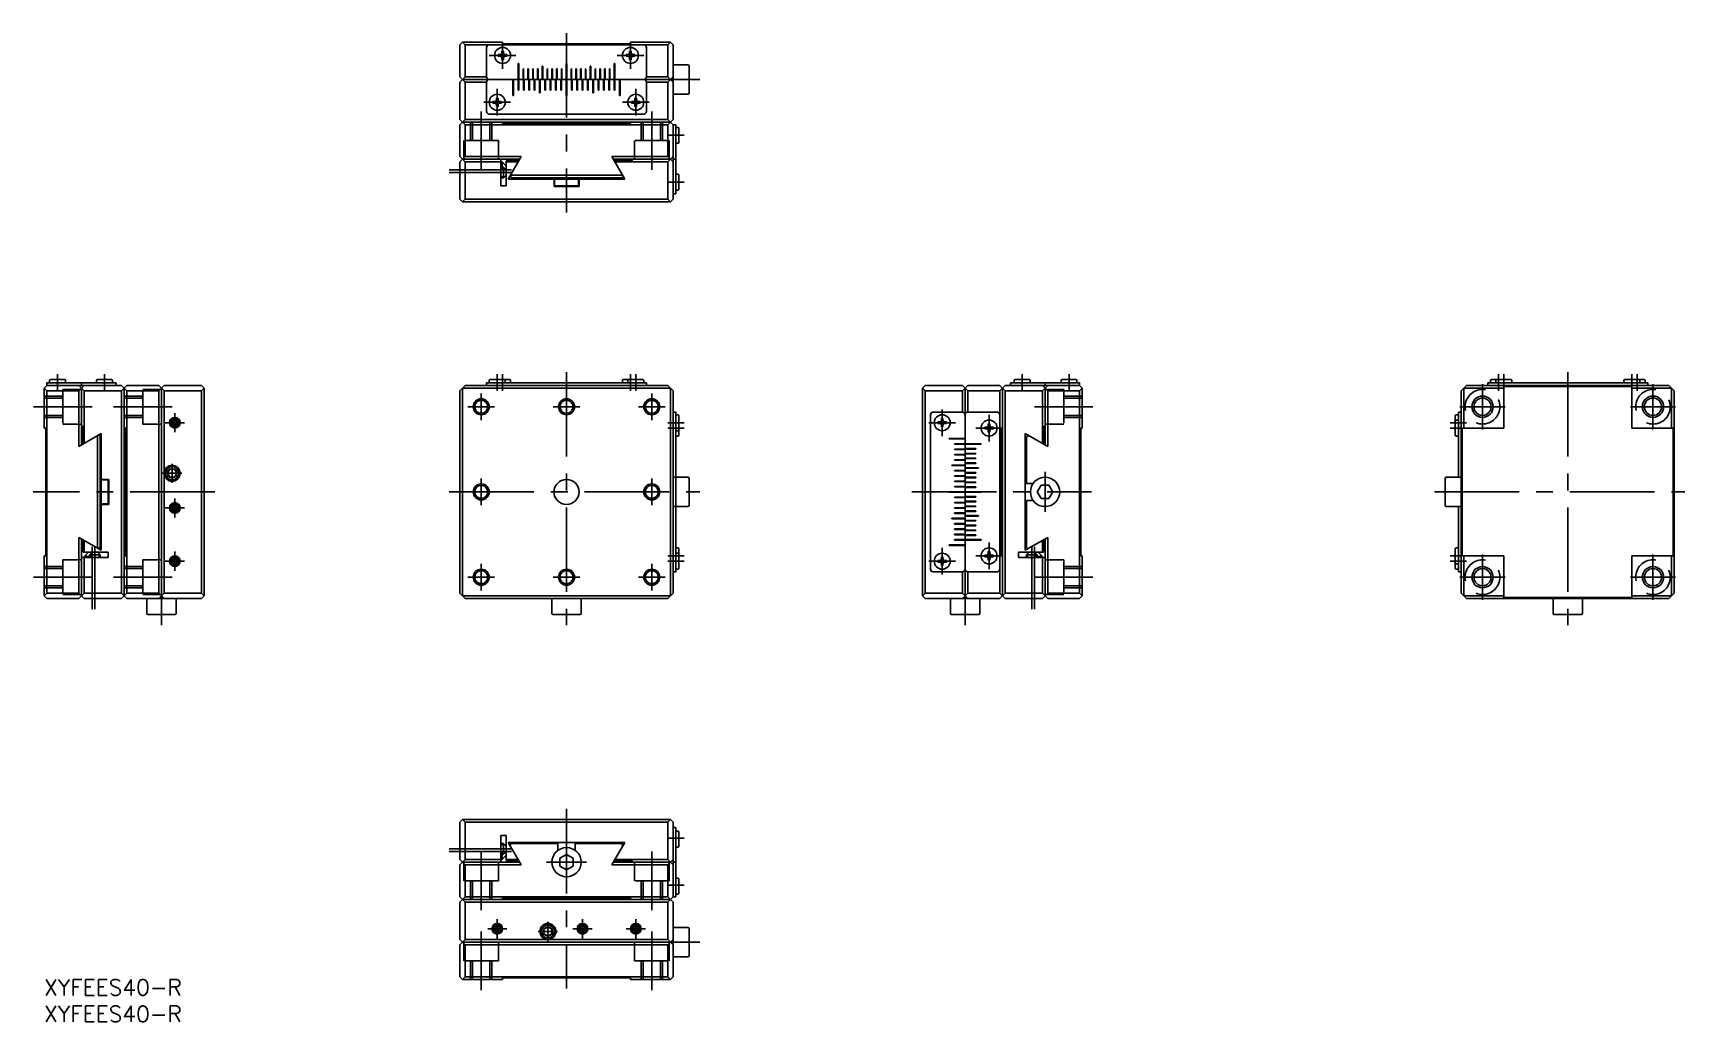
# Model space of a CAD drawing. Extents: x -2 to 308, y -8 to 178.
import ezdxf

# ---------------------------------------------------------------- set-up
doc = ezdxf.new("R2010")
doc.units = 0
doc.header["$LTSCALE"] = 0.5
doc.linetypes.add('CENTER', pattern=[50.8, 31.75, -6.35, 6.35, -6.35])
doc.linetypes.add('DASHED', pattern=[19.05, 12.7, -6.35])
for name, color, linetype in [('MSM_CENTER', 1, 'CENTER'), ('MSM_CONTINUOUS', 7, 'CONTINUOUS'), ('MSM_DASHED', 4, 'DASHED'), ('MSM_NARROW', 5, 'CONTINUOUS'), ('MSM_PART_NUMBER', 7, 'CONTINUOUS')]:
    doc.layers.add(name, color=color, linetype=linetype)
doc.styles.get("Standard").update_dxf_attribs({"font": 'txt.shx', "height": 3, "bigfont": 'bigfont.shx'})

# ---------------------------------------------------------------- blocks, each defined once
blk = doc.blocks.new('*U64')
at = {"layer": 'MSM_PART_NUMBER'}
blk.add_text('XYFEES40-R', height=3, dxfattribs=at).set_placement((0, -3))
blk = doc.blocks.new('*U65')
at = {"layer": 'MSM_PART_NUMBER'}
blk.add_text('XYFEES40-R', height=3, dxfattribs=at).set_placement((0, -8))

msp = doc.modelspace()

# ---------------------------------------------------------------- linework, layer by layer
at = {"layer": 'MSM_CENTER'}
for p, q in [((98.02, 177.65), (98.02, 143.95)), ((86.02, 170.95), (86.02, 175.95)), ((110.02, 170.95), (110.02, 175.95)), ((88.52, 173.45), (83.52, 173.45)), ((112.52, 173.45), (107.52, 173.45)), ((116.02, 168.95), (123.02, 168.95)), ((87.52, 164.65), (82.52, 164.65)), ((85.02, 162.15), (85.02, 167.15)), ((113.52, 164.65), (108.52, 164.65)), ((111.02, 162.15), (111.02, 167.15)), ((82.02, 151.95), (82.02, 162.95)), ((114.02, 162.95), (114.02, 151.95)), ((120.12, 158.45), (117.02, 158.45)), ((87.72, 151.95), (76.02, 151.95)), ((76.02, 151.45), (87.72, 151.45)), ((120.12, 149.65), (117.02, 149.65)), ((2.5, 113.6), (2.5, 110.5)), ((11.3, 113.6), (11.3, 110.5)), ((85.02, 113.6), (85.02, 110.5)), ((86.02, 113.6), (86.02, 110.5)), ((98.02, 114), (98.02, 66.5)), ((110.02, 113.6), (110.02, 110.5)), ((111.02, 113.6), (111.02, 110.5)), ((183.53, 113.6), (183.53, 110.5)), ((192.33, 113.6), (192.33, 110.5)), ((269.94, 103.25), (269.94, 111.75)), ((272.94, 113.6), (272.94, 110.5)), ((273.94, 113.6), (273.94, 110.5)), ((285.94, 114), (285.94, 66.5)), ((297.94, 113.6), (297.94, 110.5)), ((298.94, 113.6), (298.94, 110.5)), ((301.94, 103.25), (301.94, 111.75)), ((82.02, 105), (82.02, 110)), ((114.02, 105), (114.02, 110)), ((-2, 107.5), (9, 107.5)), ((24, 107.5), (13, 107.5)), ((24.5, 102.7), (24.5, 106.3)), ((84.52, 107.5), (79.52, 107.5)), ((100.52, 107.5), (95.52, 107.5)), ((116.52, 107.5), (111.52, 107.5)), ((168.53, 102), (168.53, 107)), ((177.33, 101), (177.33, 106)), ((196.83, 107.5), (185.83, 107.5)), ((265.69, 107.5), (274.19, 107.5)), ((297.69, 107.5), (306.19, 107.5)), ((26.3, 104.5), (22.7, 104.5)), ((120.12, 104.5), (117.02, 104.5)), ((120.12, 103.5), (117.02, 103.5)), ((166.03, 104.5), (171.03, 104.5)), ((174.83, 103.5), (179.83, 103.5)), ((263.84, 104.5), (266.94, 104.5)), ((263.84, 103.5), (266.94, 103.5)), ((24, 93.2), (24, 96.8)), ((25.8, 95), (22.2, 95)), ((82.02, 89), (82.02, 94)), ((114.02, 89), (114.02, 94)), ((187.83, 87.75), (187.83, 95.25)), ((32, 91.5), (-2.11, 91.5)), ((24.5, 86.7), (24.5, 90.3)), ((76.02, 91.5), (123.02, 91.5)), ((162.83, 91.5), (196.53, 91.5)), ((260.94, 91.5), (307.94, 91.5)), ((26.3, 88.5), (22.7, 88.5)), ((9, 81.2), (9, 69.5)), ((9.5, 69.5), (9.5, 81.2)), ((168.53, 76), (168.53, 81)), ((177.33, 77), (177.33, 82)), ((185.33, 69.5), (185.33, 81.2)), ((185.83, 81.2), (185.83, 69.5)), ((26.3, 78.5), (22.7, 78.5)), ((24.5, 76.7), (24.5, 80.3)), ((82.02, 73), (82.02, 78)), ((114.02, 73), (114.02, 78)), ((120.12, 79.5), (117.02, 79.5)), ((120.12, 78.5), (117.02, 78.5)), ((166.03, 78.5), (171.03, 78.5)), ((174.83, 79.5), (179.83, 79.5)), ((263.84, 79.5), (266.94, 79.5)), ((263.84, 78.5), (266.94, 78.5)), ((269.94, 71.25), (269.94, 79.75)), ((301.94, 71.25), (301.94, 79.75)), ((9, 75.5), (-2, 75.5)), ((24, 75.5), (13, 75.5)), ((84.52, 75.5), (79.52, 75.5)), ((100.52, 75.5), (95.52, 75.5)), ((116.52, 75.5), (111.52, 75.5)), ((185.83, 75.5), (196.83, 75.5)), ((265.69, 75.5), (274.19, 75.5)), ((297.69, 75.5), (306.19, 75.5)), ((22, 66.5), (22, 73.5)), ((172.83, 73.5), (172.83, 66.5)), ((98.02, 32), (98.02, -1.7)), ((120.12, 26.5), (117.02, 26.5)), ((76.02, 24.5), (87.72, 24.5)), ((87.72, 24), (76.02, 24)), ((82.02, 24), (82.02, 13)), ((94.27, 22), (101.77, 22)), ((114.02, 13), (114.02, 24)), ((120.12, 17.7), (117.02, 17.7)), ((86.82, 9.5), (83.22, 9.5)), ((85.02, 11.3), (85.02, 7.7)), ((94.52, 10.8), (94.52, 7.2)), ((102.82, 9.5), (99.22, 9.5)), ((101.02, 11.3), (101.02, 7.7)), ((112.82, 9.5), (109.22, 9.5)), ((111.02, 11.3), (111.02, 7.7)), ((82.02, 9), (82.02, -2)), ((96.32, 9), (92.72, 9)), ((114.02, 9), (114.02, -2)), ((123.02, 7), (116.02, 7))]:
    msp.add_line(p, q, dxfattribs=at)
at = {"layer": 'MSM_CONTINUOUS'}
for p, q in [((78.02, 175.45), (78.52, 175.95)), ((78.02, 175.45), (78.02, 169.45)), ((86.02, 175.95), (78.52, 175.95)), ((79.02, 175.45), (78.52, 175.95)), ((117.02, 175.45), (79.02, 175.45)), ((79.02, 169.45), (79.02, 175.45)), ((83.02, 174.95), (83.02, 169.45)), ((85.87, 174.25), (85.87, 173.9)), ((85.87, 174.25), (86.17, 174.25)), ((86.02, 175.65), (86.02, 175.95)), ((86.02, 175.65), (110.02, 175.65)), ((86.17, 174.25), (86.17, 173.9)), ((109.87, 174.25), (109.87, 173.9)), ((109.87, 174.25), (110.17, 174.25)), ((117.52, 175.95), (110.02, 175.95)), ((110.02, 175.95), (110.02, 175.65)), ((110.17, 174.25), (110.17, 173.9)), ((113.02, 169.45), (113.02, 174.95)), ((117.02, 175.45), (117.52, 175.95)), ((117.02, 169.45), (117.02, 175.45)), ((117.52, 175.95), (118.02, 175.45)), ((118.02, 161.45), (118.02, 175.45)), ((85.22, 173.6), (85.22, 173.3)), ((85.22, 173.6), (85.57, 173.6)), ((85.22, 173.3), (85.57, 173.3)), ((85.87, 173), (85.87, 172.65)), ((85.87, 172.65), (86.17, 172.65)), ((86.17, 173), (86.17, 172.65)), ((86.47, 173.6), (86.82, 173.6)), ((86.47, 173.3), (86.82, 173.3)), ((86.82, 173.6), (86.82, 173.3)), ((89.07, 171.95), (88.97, 171.95)), ((88.97, 166.95), (88.97, 171.95)), ((89.07, 171.95), (89.07, 166.95)), ((89.87, 170.95), (89.87, 168.95)), ((89.97, 170.95), (89.87, 170.95)), ((89.97, 166.95), (89.97, 170.95)), ((90.77, 170.95), (90.77, 168.95)), ((90.87, 170.95), (90.77, 170.95)), ((90.87, 168.95), (90.87, 170.95)), ((91.67, 170.95), (91.67, 168.95)), ((91.77, 170.95), (91.67, 170.95)), ((91.77, 168.95), (91.77, 170.95)), ((92.57, 170.95), (92.57, 168.95)), ((92.67, 170.95), (92.57, 170.95)), ((92.67, 168.95), (92.67, 170.95)), ((93.47, 171.45), (93.47, 168.95)), ((93.57, 171.45), (93.47, 171.45)), ((93.57, 168.95), (93.57, 171.45)), ((94.37, 170.95), (94.37, 168.95)), ((94.47, 170.95), (94.37, 170.95)), ((94.47, 168.95), (94.47, 170.95)), ((95.27, 170.95), (95.27, 168.95)), ((95.37, 170.95), (95.27, 170.95)), ((95.37, 168.95), (95.37, 170.95)), ((96.17, 170.95), (96.17, 168.95)), ((96.27, 170.95), (96.17, 170.95)), ((96.27, 168.95), (96.27, 170.95)), ((97.17, 170.95), (97.07, 170.95)), ((97.07, 170.95), (97.07, 166.95)), ((97.17, 168.95), (97.17, 170.95)), ((97.97, 171.95), (98.07, 171.95)), ((97.97, 165.95), (97.97, 171.95)), ((98.07, 171.95), (98.07, 165.95)), ((98.87, 168.95), (98.87, 170.95)), ((98.87, 170.95), (98.97, 170.95)), ((98.97, 170.95), (98.97, 166.95)), ((99.77, 168.95), (99.77, 170.95)), ((99.77, 170.95), (99.87, 170.95)), ((99.87, 170.95), (99.87, 168.95)), ((100.67, 168.95), (100.67, 170.95)), ((100.67, 170.95), (100.77, 170.95)), ((100.77, 170.95), (100.77, 168.95)), ((101.57, 168.95), (101.57, 170.95)), ((101.57, 170.95), (101.67, 170.95)), ((101.67, 170.95), (101.67, 168.95)), ((102.47, 168.95), (102.47, 171.45)), ((102.47, 171.45), (102.57, 171.45)), ((102.57, 171.45), (102.57, 168.95)), ((103.37, 168.95), (103.37, 170.95)), ((103.37, 170.95), (103.47, 170.95)), ((103.47, 170.95), (103.47, 168.95)), ((104.27, 168.95), (104.27, 170.95)), ((104.27, 170.95), (104.37, 170.95)), ((104.37, 170.95), (104.37, 168.95)), ((105.17, 168.95), (105.17, 170.95)), ((105.17, 170.95), (105.27, 170.95)), ((105.27, 170.95), (105.27, 168.95)), ((106.07, 170.95), (106.17, 170.95)), ((106.07, 166.95), (106.07, 170.95)), ((106.17, 170.95), (106.17, 168.95)), ((106.97, 171.95), (107.07, 171.95)), ((106.97, 171.95), (106.97, 166.95)), ((107.07, 166.95), (107.07, 171.95)), ((109.22, 173.6), (109.22, 173.3)), ((109.22, 173.6), (109.57, 173.6)), ((109.22, 173.3), (109.57, 173.3)), ((109.87, 173), (109.87, 172.65)), ((109.87, 172.65), (110.17, 172.65)), ((110.17, 173), (110.17, 172.65)), ((110.47, 173.6), (110.82, 173.6)), ((110.47, 173.3), (110.82, 173.3)), ((110.82, 173.6), (110.82, 173.3)), ((118.22, 171.7), (120.82, 171.7)), ((121.02, 166.4), (121.02, 171.5)), ((79.02, 168.45), (78.02, 169.45)), ((78.02, 168.45), (79.02, 169.45)), ((78.02, 168.45), (78.02, 161.45)), ((78.52, 168.95), (117.52, 168.95)), ((79.02, 169.45), (83.02, 169.45)), ((79.02, 168.45), (83.02, 168.45)), ((79.02, 161.45), (79.02, 168.45)), ((83.02, 168.45), (83.02, 162.95)), ((87.97, 165.95), (87.97, 168.95)), ((88.07, 168.95), (88.07, 165.95)), ((90.07, 168.95), (90.07, 166.95)), ((90.97, 166.95), (90.97, 168.95)), ((91.07, 168.95), (91.07, 166.95)), ((91.97, 166.95), (91.97, 168.95)), ((92.07, 168.95), (92.07, 166.95)), ((92.97, 166.45), (92.97, 168.95)), ((93.07, 168.95), (93.07, 166.45)), ((93.97, 166.95), (93.97, 168.95)), ((94.07, 168.95), (94.07, 166.95)), ((94.97, 166.95), (94.97, 168.95)), ((95.07, 168.95), (95.07, 166.95)), ((95.97, 166.95), (95.97, 168.95)), ((96.07, 168.95), (96.07, 166.95)), ((96.97, 166.95), (96.97, 168.95)), ((99.07, 166.95), (99.07, 168.95)), ((99.97, 168.95), (99.97, 166.95)), ((100.07, 166.95), (100.07, 168.95)), ((100.97, 168.95), (100.97, 166.95)), ((101.07, 166.95), (101.07, 168.95)), ((101.97, 168.95), (101.97, 166.95)), ((102.07, 166.95), (102.07, 168.95)), ((102.97, 168.95), (102.97, 166.45)), ((103.07, 166.45), (103.07, 168.95)), ((103.97, 168.95), (103.97, 166.95)), ((104.07, 166.95), (104.07, 168.95)), ((104.97, 168.95), (104.97, 166.95)), ((105.07, 166.95), (105.07, 168.95)), ((105.97, 168.95), (105.97, 166.95)), ((107.97, 168.95), (107.97, 165.95)), ((108.07, 165.95), (108.07, 168.95)), ((113.02, 169.45), (117.02, 169.45)), ((113.02, 168.45), (117.02, 168.45)), ((113.02, 162.95), (113.02, 168.45)), ((117.02, 168.45), (118.02, 169.45)), ((118.02, 168.45), (117.02, 169.45)), ((117.02, 161.45), (117.02, 168.45)), ((84.22, 164.8), (84.22, 164.5)), ((84.22, 164.8), (84.57, 164.8)), ((84.22, 164.5), (84.57, 164.5)), ((84.87, 165.45), (84.87, 165.1)), ((84.87, 165.45), (85.17, 165.45)), ((85.17, 165.45), (85.17, 165.1)), ((85.47, 164.8), (85.82, 164.8)), ((85.47, 164.5), (85.82, 164.5)), ((85.82, 164.8), (85.82, 164.5)), ((88.07, 165.95), (87.97, 165.95)), ((89.07, 166.95), (88.97, 166.95)), ((90.07, 166.95), (89.97, 166.95)), ((91.07, 166.95), (90.97, 166.95)), ((92.07, 166.95), (91.97, 166.95)), ((93.07, 166.45), (92.97, 166.45)), ((94.07, 166.95), (93.97, 166.95)), ((95.07, 166.95), (94.97, 166.95)), ((96.07, 166.95), (95.97, 166.95)), ((97.07, 166.95), (96.97, 166.95)), ((98.07, 165.95), (97.97, 165.95)), ((98.97, 166.95), (99.07, 166.95)), ((99.97, 166.95), (100.07, 166.95)), ((100.97, 166.95), (101.07, 166.95)), ((101.97, 166.95), (102.07, 166.95)), ((102.97, 166.45), (103.07, 166.45)), ((103.97, 166.95), (104.07, 166.95)), ((104.97, 166.95), (105.07, 166.95)), ((105.97, 166.95), (106.07, 166.95)), ((106.97, 166.95), (107.07, 166.95)), ((107.97, 165.95), (108.07, 165.95)), ((110.22, 164.8), (110.22, 164.5)), ((110.22, 164.8), (110.57, 164.8)), ((110.22, 164.5), (110.57, 164.5)), ((110.87, 165.45), (110.87, 165.1)), ((110.87, 165.45), (111.17, 165.45)), ((111.17, 165.45), (111.17, 165.1)), ((111.47, 164.8), (111.82, 164.8)), ((111.47, 164.5), (111.82, 164.5)), ((111.82, 164.8), (111.82, 164.5)), ((120.82, 166.2), (118.22, 166.2)), ((78.02, 160.45), (79.02, 161.45)), ((79.02, 160.45), (78.02, 161.45)), ((79.02, 161.45), (117.02, 161.45)), ((83.52, 162.45), (112.52, 162.45)), ((84.87, 164.2), (84.87, 163.85)), ((84.87, 163.85), (85.17, 163.85)), ((85.17, 164.2), (85.17, 163.85)), ((110.87, 164.2), (110.87, 163.85)), ((110.87, 163.85), (111.17, 163.85)), ((111.17, 164.2), (111.17, 163.85)), ((118.02, 160.45), (117.02, 161.45)), ((117.02, 160.45), (118.02, 161.45)), ((78.02, 154.45), (78.02, 160.45)), ((78.52, 160.95), (117.52, 160.95)), ((79.02, 154.45), (79.02, 160.45)), ((79.02, 160.45), (117.02, 160.45)), ((86.02, 160.95), (86.02, 160.65)), ((110.02, 160.65), (86.02, 160.65)), ((110.02, 160.65), (110.02, 160.95)), ((117.02, 154.45), (117.02, 160.45)), ((118.02, 160.45), (118.52, 160.45)), ((118.02, 160.45), (118.02, 146.45)), ((118.52, 147.45), (118.52, 160.45)), ((118.92, 159.95), (118.52, 159.95)), ((119.12, 159.75), (119.12, 157.15)), ((118.52, 156.95), (118.92, 156.95)), ((79.02, 154.45), (78.02, 153.45)), ((78.02, 154.45), (79.02, 153.45)), ((78.02, 146.45), (78.02, 153.45)), ((78.52, 153.95), (89.21, 153.95)), ((79.02, 154.45), (89.5, 154.45)), ((79.02, 146.45), (79.02, 153.45)), ((79.02, 153.45), (85.92, 153.45)), ((85.72, 153.95), (85.72, 148.95)), ((86.22, 152.45), (85.72, 152.45)), ((86.72, 152.65), (85.92, 153.45)), ((85.92, 152.45), (85.92, 153.45)), ((86.72, 151.95), (86.22, 152.45)), ((86.22, 150.45), (86.22, 152.45)), ((86.72, 148.95), (86.72, 153.65)), ((86.72, 153.65), (89.04, 153.65)), ((86.72, 153.45), (88.92, 153.45)), ((89.5, 154.45), (87.07, 150.25)), ((108.97, 150.25), (106.55, 154.45)), ((117.02, 154.45), (106.55, 154.45)), ((106.84, 153.95), (117.52, 153.95)), ((107.01, 153.65), (110.32, 153.65)), ((117.02, 153.45), (107.13, 153.45)), ((110.32, 153.65), (110.32, 153.95)), ((118.02, 153.45), (117.02, 154.45)), ((117.02, 153.45), (118.02, 154.45)), ((117.02, 146.45), (117.02, 153.45)), ((118.52, 153.95), (118.02, 153.95)), ((85.72, 150.45), (86.22, 150.45)), ((85.72, 148.95), (86.72, 148.95)), ((86.22, 150.45), (86.72, 150.95)), ((87.07, 150.25), (108.97, 150.25)), ((87.62, 150.45), (87.48, 150.97)), ((87.49, 150.95), (108.57, 150.95)), ((108.42, 150.45), (87.62, 150.45)), ((95.02, 150.45), (95.02, 150.25)), ((95.67, 148.85), (95.67, 150.25)), ((100.37, 148.85), (95.67, 148.85)), ((95.77, 148.95), (95.77, 150.25)), ((95.77, 148.95), (100.27, 148.95)), ((96.77, 148.85), (96.77, 148.95)), ((99.27, 148.95), (99.27, 148.85)), ((100.27, 150.25), (100.27, 148.95)), ((100.37, 148.85), (100.37, 150.25)), ((101.02, 150.25), (101.02, 150.45)), ((108.7, 150.73), (108.42, 150.45)), ((118.92, 151.15), (118.52, 151.15)), ((119.12, 150.95), (119.12, 148.35)), ((78.52, 145.95), (78.02, 146.45)), ((79.02, 146.45), (78.52, 145.95)), ((117.52, 145.95), (78.52, 145.95)), ((79.02, 146.45), (117.02, 146.45)), ((117.02, 146.45), (117.52, 145.95)), ((118.02, 146.45), (117.52, 145.95)), ((118.52, 147.45), (118.02, 147.45)), ((118.52, 148.15), (118.92, 148.15)), ((13.5, 112), (0.5, 112)), ((0.5, 111.5), (0.5, 112)), ((1, 112.4), (1, 112)), ((1.2, 112.6), (3.8, 112.6)), ((4, 112), (4, 112.4)), ((7, 112), (7, 111.5)), ((9.8, 112.4), (9.8, 112)), ((10, 112.6), (12.6, 112.6)), ((12.8, 112), (12.8, 112.4)), ((13.5, 112), (13.5, 111.5)), ((83.02, 112), (83.02, 111.5)), ((113.02, 112), (83.02, 112)), ((83.52, 112), (83.52, 112.4)), ((87.32, 112.6), (83.72, 112.6)), ((86.52, 112.4), (86.52, 112)), ((87.52, 112.4), (87.52, 112)), ((108.52, 112), (108.52, 112.4)), ((108.72, 112.6), (112.32, 112.6)), ((109.52, 112), (109.52, 112.4)), ((112.52, 112.4), (112.52, 112)), ((113.02, 111.5), (113.02, 112)), ((181.33, 112), (194.33, 112)), ((181.33, 112), (181.33, 111.5)), ((182.03, 112), (182.03, 112.4)), ((184.83, 112.6), (182.23, 112.6)), ((185.03, 112.4), (185.03, 112)), ((187.83, 112), (187.83, 111.5)), ((190.83, 112), (190.83, 112.4)), ((193.63, 112.6), (191.03, 112.6)), ((193.83, 112.4), (193.83, 112)), ((194.33, 111.5), (194.33, 112)), ((270.94, 112), (300.94, 112)), ((270.94, 112), (270.94, 111.5)), ((271.44, 112), (271.44, 112.4)), ((275.24, 112.6), (271.64, 112.6)), ((272.44, 112), (272.44, 112.4)), ((275.44, 112.4), (275.44, 112)), ((296.44, 112), (296.44, 112.4)), ((300.24, 112.6), (296.64, 112.6)), ((299.44, 112.4), (299.44, 112)), ((300.44, 112.4), (300.44, 112)), ((300.94, 111.5), (300.94, 112)), ((0.5, 111.5), (0, 111)), ((0.5, 110.5), (0, 111)), ((0, 103.5), (0, 111)), ((0.5, 111.5), (14.5, 111.5)), ((6.5, 110.5), (0.5, 110.5)), ((0.5, 72.5), (0.5, 110.5)), ((7.5, 111.5), (6.5, 110.5)), ((7.5, 110.5), (6.5, 111.5)), ((6.5, 110.5), (6.5, 100.03)), ((7, 100.31), (7, 111)), ((14.5, 110.5), (7.5, 110.5)), ((7.5, 110.5), (7.5, 100.6)), ((14.5, 111.5), (15.5, 110.5)), ((14.5, 110.5), (15.5, 111.5)), ((14.5, 72.5), (14.5, 110.5)), ((15, 111), (15, 72)), ((21.5, 111.5), (15.5, 111.5)), ((21.5, 110.5), (15.5, 110.5)), ((15.5, 110.5), (15.5, 72.5)), ((21.5, 110.5), (22.5, 111.5)), ((21.5, 111.5), (22.5, 110.5)), ((21.5, 110.5), (21.5, 72.5)), ((22, 111), (22, 72)), ((29.5, 111.5), (22.5, 111.5)), ((22.5, 110.5), (22.5, 72.5)), ((29.5, 110.5), (22.5, 110.5)), ((29.5, 111.5), (30, 111)), ((29.5, 110.5), (30, 111)), ((29.5, 110.5), (29.5, 72.5)), ((30, 72), (30, 111)), ((79.02, 111.5), (78.02, 110.5)), ((78.02, 110.5), (78.02, 72.5)), ((117.52, 111), (78.52, 111)), ((78.52, 111), (78.52, 72)), ((117.02, 111.5), (79.02, 111.5)), ((118.02, 110.5), (117.02, 111.5)), ((117.52, 72), (117.52, 111)), ((118.02, 72.5), (118.02, 110.5)), ((164.83, 111), (165.33, 111.5)), ((164.83, 111), (164.83, 72)), ((164.83, 111), (165.33, 110.5)), ((172.33, 111.5), (165.33, 111.5)), ((165.33, 110.5), (172.33, 110.5)), ((165.33, 110.5), (165.33, 72.5)), ((172.33, 110.5), (173.33, 111.5)), ((172.33, 111.5), (173.33, 110.5)), ((172.33, 110.5), (172.33, 106.5)), ((172.83, 111), (172.83, 72)), ((179.33, 111.5), (173.33, 111.5)), ((173.33, 110.5), (173.33, 106.5)), ((173.33, 110.5), (179.33, 110.5)), ((180.33, 110.5), (179.33, 111.5)), ((179.33, 110.5), (180.33, 111.5)), ((179.33, 72.5), (179.33, 110.5)), ((179.83, 111), (179.83, 72)), ((194.33, 111.5), (180.33, 111.5)), ((180.33, 72.5), (180.33, 110.5)), ((180.33, 110.5), (187.33, 110.5)), ((187.33, 111.5), (188.33, 110.5)), ((187.33, 110.5), (188.33, 111.5)), ((187.33, 110.5), (187.33, 100.6)), ((187.83, 100.31), (187.83, 111)), ((188.33, 110.5), (194.33, 110.5)), ((188.33, 110.5), (188.33, 100.03)), ((194.33, 111.5), (194.83, 111)), ((194.83, 111), (194.33, 110.5)), ((194.33, 72.5), (194.33, 110.5)), ((194.83, 103.5), (194.83, 111)), ((266.94, 111.5), (265.94, 110.5)), ((265.94, 110.5), (265.94, 72.5)), ((266.44, 111), (266.44, 103.5)), ((266.44, 111), (273.94, 111)), ((266.94, 111.5), (304.94, 111.5)), ((273.94, 103.5), (273.94, 111.3)), ((273.94, 111.3), (297.94, 111.3)), ((297.94, 111.3), (297.94, 103.5)), ((297.94, 111), (305.44, 111)), ((305.94, 110.5), (304.94, 111.5)), ((305.44, 111), (305.44, 103.5)), ((305.94, 72.5), (305.94, 110.5)), ((118.52, 106.5), (118.02, 106.5)), ((118.52, 76.5), (118.52, 106.5)), ((118.52, 106), (118.92, 106)), ((119.12, 102.2), (119.12, 105.8)), ((166.33, 106), (166.33, 77)), ((172.33, 106.5), (166.83, 106.5)), ((178.83, 106.5), (173.33, 106.5)), ((264.84, 105.8), (264.84, 102.2)), ((265.04, 106), (265.44, 106)), ((265.94, 106.5), (265.44, 106.5)), ((265.44, 94.25), (265.44, 106.5)), ((0.3, 103.5), (0, 103.5)), ((0.3, 103.5), (0.3, 79.5)), ((10.7, 102.45), (6.5, 100.03)), ((7.3, 103.8), (7, 103.8)), ((7.3, 100.49), (7.3, 103.8)), ((10.7, 80.55), (10.7, 102.45)), ((15, 103.5), (15.3, 103.5)), ((15.3, 79.5), (15.3, 103.5)), ((24.24, 104.95), (23.98, 104.5)), ((23.98, 104.5), (24.24, 104.05)), ((24.76, 104.95), (24.24, 104.95)), ((24.24, 104.05), (24.76, 104.05)), ((25.02, 104.5), (24.76, 104.95)), ((24.76, 104.05), (25.02, 104.5)), ((118.92, 103), (118.52, 103)), ((168.08, 104.65), (167.73, 104.65)), ((167.73, 104.65), (167.73, 104.35)), ((168.08, 104.35), (167.73, 104.35)), ((168.68, 105.3), (168.38, 105.3)), ((168.38, 105.3), (168.38, 104.95)), ((168.38, 104.05), (168.38, 103.7)), ((168.68, 103.7), (168.38, 103.7)), ((168.68, 105.3), (168.68, 104.95)), ((168.68, 104.05), (168.68, 103.7)), ((169.33, 104.65), (168.98, 104.65)), ((169.33, 104.35), (168.98, 104.35)), ((169.33, 104.65), (169.33, 104.35)), ((176.88, 103.65), (176.53, 103.65)), ((176.53, 103.65), (176.53, 103.35)), ((176.88, 103.35), (176.53, 103.35)), ((177.48, 104.3), (177.18, 104.3)), ((177.18, 104.3), (177.18, 103.95)), ((177.18, 103.05), (177.18, 102.7)), ((177.48, 102.7), (177.18, 102.7)), ((177.48, 104.3), (177.48, 103.95)), ((177.48, 103.05), (177.48, 102.7)), ((178.13, 103.65), (177.78, 103.65)), ((178.13, 103.35), (177.78, 103.35)), ((178.13, 103.65), (178.13, 103.35)), ((179.53, 103.5), (179.53, 79.5)), ((179.53, 103.5), (179.83, 103.5)), ((184.13, 80.55), (184.13, 102.45)), ((184.13, 102.45), (188.33, 100.03)), ((187.53, 100.49), (187.53, 103.8)), ((187.53, 103.8), (187.83, 103.8)), ((194.53, 103.5), (194.53, 79.5)), ((194.53, 103.5), (194.83, 103.5)), ((265.04, 105), (265.44, 105)), ((266.14, 103.5), (273.94, 103.5)), ((266.14, 103.5), (266.14, 79.5)), ((297.94, 103.5), (305.74, 103.5)), ((305.74, 103.5), (305.74, 79.5)), ((10, 80.97), (10, 102.04)), ((10.22, 102.18), (10.5, 101.9)), ((10.5, 101.9), (10.5, 81.1)), ((118.92, 102), (118.52, 102)), ((169.83, 101.45), (169.83, 101.55)), ((169.83, 101.55), (172.83, 101.55)), ((172.83, 101.45), (169.83, 101.45)), ((170.83, 100.45), (170.83, 100.55)), ((170.83, 100.55), (175.83, 100.55)), ((175.83, 100.45), (170.83, 100.45)), ((170.83, 99.45), (170.83, 99.55)), ((170.83, 99.55), (174.83, 99.55)), ((172.83, 99.45), (170.83, 99.45)), ((174.83, 99.65), (172.83, 99.65)), ((174.83, 99.55), (174.83, 99.65)), ((175.83, 100.45), (175.83, 100.55)), ((184.33, 101.9), (184.84, 102.04)), ((184.33, 101.9), (184.33, 93.1)), ((265.44, 102), (265.04, 102)), ((170.33, 96.45), (170.33, 96.55)), ((170.33, 96.55), (172.83, 96.55)), ((172.83, 96.45), (170.33, 96.45)), ((170.83, 98.45), (170.83, 98.55)), ((170.83, 98.55), (172.83, 98.55)), ((172.83, 98.45), (170.83, 98.45)), ((170.83, 97.45), (170.83, 97.55)), ((170.83, 97.55), (172.83, 97.55)), ((172.83, 97.45), (170.83, 97.45)), ((174.83, 98.75), (172.83, 98.75)), ((172.83, 98.65), (174.83, 98.65)), ((174.83, 97.85), (172.83, 97.85)), ((172.83, 97.75), (174.83, 97.75)), ((174.83, 96.95), (172.83, 96.95)), ((172.83, 96.85), (174.83, 96.85)), ((174.83, 98.65), (174.83, 98.75)), ((174.83, 97.75), (174.83, 97.85)), ((174.83, 96.85), (174.83, 96.95)), ((10.7, 94.5), (10.5, 94.5)), ((12.1, 93.85), (10.7, 93.85)), ((10.7, 93.75), (12, 93.75)), ((12, 89.25), (12, 93.75)), ((12.1, 93.85), (12.1, 89.15)), ((23.57, 95.75), (23.13, 95)), ((23.13, 95), (23.57, 94.25)), ((24.43, 95.75), (23.57, 95.75)), ((23.57, 94.25), (24.43, 94.25)), ((24.87, 95), (24.43, 95.75)), ((24.43, 94.25), (24.87, 95)), ((118.22, 94.25), (120.82, 94.25)), ((121.02, 88.95), (121.02, 94.05)), ((170.83, 95.45), (170.83, 95.55)), ((170.83, 95.55), (172.83, 95.55)), ((172.83, 95.45), (170.83, 95.45)), ((170.83, 94.45), (170.83, 94.55)), ((170.83, 94.55), (172.83, 94.55)), ((172.83, 94.45), (170.83, 94.45)), ((170.83, 93.45), (170.83, 93.55)), ((170.83, 93.55), (172.83, 93.55)), ((172.83, 93.45), (170.83, 93.45)), ((175.33, 96.05), (172.83, 96.05)), ((172.83, 95.95), (175.33, 95.95)), ((174.83, 95.15), (172.83, 95.15)), ((172.83, 95.05), (174.83, 95.05)), ((174.83, 94.25), (172.83, 94.25)), ((172.83, 94.15), (174.83, 94.15)), ((174.83, 93.35), (172.83, 93.35)), ((172.83, 93.25), (174.83, 93.25)), ((174.83, 95.05), (174.83, 95.15)), ((174.83, 94.15), (174.83, 94.25)), ((174.83, 93.25), (174.83, 93.35)), ((175.33, 95.95), (175.33, 96.05)), ((184.13, 94.5), (184.33, 94.5)), ((185.59, 93.1), (184.33, 93.1)), ((262.94, 94.05), (262.94, 88.95)), ((263.14, 94.25), (265.74, 94.25)), ((12, 92.75), (12.1, 92.75)), ((12.1, 90.25), (12, 90.25)), ((169.83, 91.45), (169.83, 91.55)), ((169.83, 91.55), (175.83, 91.55)), ((175.83, 91.45), (169.83, 91.45)), ((170.83, 92.45), (170.83, 92.55)), ((170.83, 92.55), (172.83, 92.55)), ((174.83, 92.45), (170.83, 92.45)), ((170.83, 90.55), (170.83, 90.45)), ((174.83, 90.55), (170.83, 90.55)), ((170.83, 90.45), (172.83, 90.45)), ((172.83, 92.35), (174.83, 92.35)), ((172.83, 90.65), (174.83, 90.65)), ((174.83, 92.35), (174.83, 92.45)), ((174.83, 90.65), (174.83, 90.55)), ((175.83, 91.55), (175.83, 91.45)), ((186.38, 91.5), (187.11, 92.75)), ((187.11, 90.25), (186.38, 91.5)), ((187.11, 92.75), (188.55, 92.75)), ((188.55, 90.25), (187.11, 90.25)), ((188.55, 92.75), (189.27, 91.5)), ((189.27, 91.5), (188.55, 90.25)), ((10.5, 88.5), (10.7, 88.5)), ((12, 89.25), (10.7, 89.25)), ((12.1, 89.15), (10.7, 89.15)), ((24.24, 88.95), (23.98, 88.5)), ((23.98, 88.5), (24.24, 88.05)), ((24.76, 88.95), (24.24, 88.95)), ((24.24, 88.05), (24.76, 88.05)), ((25.02, 88.5), (24.76, 88.95)), ((24.76, 88.05), (25.02, 88.5)), ((120.82, 88.75), (118.22, 88.75)), ((170.83, 89.55), (170.83, 89.45)), ((172.83, 89.55), (170.83, 89.55)), ((170.83, 89.45), (172.83, 89.45)), ((170.83, 88.55), (170.83, 88.45)), ((172.83, 88.55), (170.83, 88.55)), ((170.83, 88.45), (172.83, 88.45)), ((170.83, 87.55), (170.83, 87.45)), ((172.83, 87.55), (170.83, 87.55)), ((170.83, 87.45), (172.83, 87.45)), ((172.83, 89.75), (174.83, 89.75)), ((174.83, 89.65), (172.83, 89.65)), ((172.83, 88.85), (174.83, 88.85)), ((174.83, 88.75), (172.83, 88.75)), ((172.83, 87.95), (174.83, 87.95)), ((174.83, 87.85), (172.83, 87.85)), ((172.83, 87.05), (175.33, 87.05)), ((175.33, 86.95), (172.83, 86.95)), ((174.83, 89.75), (174.83, 89.65)), ((174.83, 88.85), (174.83, 88.75)), ((174.83, 87.95), (174.83, 87.85)), ((175.33, 87.05), (175.33, 86.95)), ((184.33, 88.5), (184.13, 88.5)), ((184.33, 89.9), (184.33, 81.1)), ((184.33, 89.9), (185.59, 89.9)), ((265.74, 88.75), (263.14, 88.75)), ((265.44, 76.5), (265.44, 88.75)), ((170.33, 86.55), (170.33, 86.45)), ((172.83, 86.55), (170.33, 86.55)), ((170.33, 86.45), (172.83, 86.45)), ((170.83, 85.55), (170.83, 85.45)), ((172.83, 85.55), (170.83, 85.55)), ((170.83, 85.45), (172.83, 85.45)), ((170.83, 84.55), (170.83, 84.45)), ((172.83, 84.55), (170.83, 84.55)), ((170.83, 84.45), (172.83, 84.45)), ((172.83, 86.15), (174.83, 86.15)), ((174.83, 86.05), (172.83, 86.05)), ((172.83, 85.25), (174.83, 85.25)), ((174.83, 85.15), (172.83, 85.15)), ((172.83, 84.35), (174.83, 84.35)), ((174.83, 84.25), (172.83, 84.25)), ((174.83, 86.15), (174.83, 86.05)), ((174.83, 85.25), (174.83, 85.15)), ((174.83, 84.35), (174.83, 84.25)), ((6.5, 82.97), (10.7, 80.55)), ((6.5, 72.5), (6.5, 82.97)), ((7, 72), (7, 82.69)), ((7.3, 80.2), (7.3, 82.51)), ((7.5, 80.2), (7.5, 82.4)), ((10.5, 81.1), (9.99, 80.96)), ((118.52, 81), (118.92, 81)), ((119.12, 80.8), (119.12, 77.2)), ((169.83, 81.55), (169.83, 81.45)), ((172.83, 81.55), (169.83, 81.55)), ((169.83, 81.45), (172.83, 81.45)), ((170.83, 83.55), (170.83, 83.45)), ((172.83, 83.55), (170.83, 83.55)), ((170.83, 83.45), (174.83, 83.45)), ((170.83, 82.55), (170.83, 82.45)), ((175.83, 82.55), (170.83, 82.55)), ((170.83, 82.45), (175.83, 82.45)), ((174.83, 83.35), (172.83, 83.35)), ((174.83, 83.45), (174.83, 83.35)), ((175.83, 82.55), (175.83, 82.45)), ((188.33, 82.97), (184.13, 80.55)), ((184.6, 80.82), (184.33, 81.1)), ((187.33, 80.2), (187.33, 82.4)), ((187.53, 80.2), (187.53, 82.51)), ((187.83, 72), (187.83, 82.69)), ((188.33, 72.5), (188.33, 82.97)), ((264.84, 80.8), (264.84, 77.2)), ((265.04, 81), (265.44, 81)), ((0, 72), (0, 79.5)), ((0, 79.5), (0.3, 79.5)), ((7, 79.2), (12, 79.2)), ((12, 80.2), (7.3, 80.2)), ((8.3, 80.2), (7.5, 79.4)), ((8.5, 79.4), (7.5, 79.4)), ((7.5, 72.5), (7.5, 79.4)), ((9, 80.2), (8.5, 79.7)), ((8.5, 79.7), (8.5, 79.2)), ((10.5, 79.7), (8.5, 79.7)), ((10.5, 79.7), (10, 80.2)), ((10.5, 79.2), (10.5, 79.7)), ((12, 79.2), (12, 80.2)), ((15.3, 79.5), (15, 79.5)), ((24.24, 78.95), (23.98, 78.5)), ((23.98, 78.5), (24.24, 78.05)), ((24.76, 78.95), (24.24, 78.95)), ((24.24, 78.05), (24.76, 78.05)), ((25.02, 78.5), (24.76, 78.95)), ((24.76, 78.05), (25.02, 78.5)), ((118.52, 80), (118.92, 80)), ((168.08, 78.65), (167.73, 78.65)), ((167.73, 78.65), (167.73, 78.35)), ((168.08, 78.35), (167.73, 78.35)), ((168.68, 79.3), (168.38, 79.3)), ((168.38, 79.3), (168.38, 78.95)), ((168.38, 78.05), (168.38, 77.7)), ((168.68, 77.7), (168.38, 77.7)), ((168.68, 79.3), (168.68, 78.95)), ((168.68, 78.05), (168.68, 77.7)), ((169.33, 78.65), (168.98, 78.65)), ((169.33, 78.35), (168.98, 78.35)), ((169.33, 78.65), (169.33, 78.35)), ((176.88, 79.65), (176.53, 79.65)), ((176.53, 79.65), (176.53, 79.35)), ((176.88, 79.35), (176.53, 79.35)), ((177.48, 80.3), (177.18, 80.3)), ((177.18, 80.3), (177.18, 79.95)), ((177.18, 79.05), (177.18, 78.7)), ((177.48, 78.7), (177.18, 78.7)), ((177.48, 80.3), (177.48, 79.95)), ((177.48, 79.05), (177.48, 78.7)), ((178.13, 79.65), (177.78, 79.65)), ((178.13, 79.35), (177.78, 79.35)), ((178.13, 79.65), (178.13, 79.35)), ((179.83, 79.5), (179.53, 79.5)), ((182.83, 79.2), (182.83, 80.2)), ((182.83, 80.2), (187.53, 80.2)), ((187.83, 79.2), (182.83, 79.2)), ((184.33, 79.7), (184.83, 80.2)), ((184.33, 79.2), (184.33, 79.7)), ((184.33, 79.7), (186.33, 79.7)), ((185.83, 80.2), (186.33, 79.7)), ((186.33, 79.7), (186.33, 79.2)), ((186.33, 79.4), (187.33, 79.4)), ((186.53, 80.2), (187.33, 79.4)), ((187.33, 72.5), (187.33, 79.4)), ((194.83, 79.5), (194.53, 79.5)), ((194.83, 72), (194.83, 79.5)), ((265.44, 78), (265.04, 78)), ((273.94, 79.5), (266.14, 79.5)), ((266.44, 79.5), (266.44, 72)), ((273.94, 71.7), (273.94, 79.5)), ((297.94, 79.5), (297.94, 71.7)), ((305.74, 79.5), (297.94, 79.5)), ((305.44, 79.5), (305.44, 72)), ((118.02, 76.5), (118.52, 76.5)), ((118.92, 77), (118.52, 77)), ((166.83, 76.5), (172.33, 76.5)), ((172.33, 76.5), (172.33, 72.5)), ((173.33, 76.5), (173.33, 72.5)), ((173.33, 76.5), (178.83, 76.5)), ((265.44, 77), (265.04, 77)), ((265.44, 76.5), (265.94, 76.5)), ((0.5, 72.5), (0, 72)), ((0.5, 71.5), (0, 72)), ((6.5, 72.5), (0.5, 72.5)), ((6.5, 71.5), (0.5, 71.5)), ((6.5, 72.5), (7.5, 71.5)), ((6.5, 71.5), (7.5, 72.5)), ((14.5, 72.5), (7.5, 72.5)), ((14.5, 71.5), (7.5, 71.5)), ((14.5, 71.5), (15.5, 72.5)), ((14.5, 72.5), (15.5, 71.5)), ((21.5, 72.5), (15.5, 72.5)), ((15.5, 71.5), (29.5, 71.5)), ((21.5, 72.5), (22.5, 71.5)), ((21.5, 71.5), (22.5, 72.5)), ((29.5, 72.5), (22.5, 72.5)), ((29.5, 72.5), (30, 72)), ((29.5, 71.5), (30, 72)), ((79.02, 71.5), (78.02, 72.5)), ((78.52, 72), (117.52, 72)), ((79.02, 71.5), (117.02, 71.5)), ((117.02, 71.5), (118.02, 72.5)), ((164.83, 72), (165.33, 72.5)), ((165.33, 71.5), (164.83, 72)), ((165.33, 72.5), (172.33, 72.5)), ((165.33, 71.5), (179.33, 71.5)), ((172.33, 72.5), (173.33, 71.5)), ((172.33, 71.5), (173.33, 72.5)), ((173.33, 72.5), (179.33, 72.5)), ((180.33, 72.5), (179.33, 71.5)), ((179.33, 72.5), (180.33, 71.5)), ((180.33, 72.5), (187.33, 72.5)), ((180.33, 71.5), (187.33, 71.5)), ((188.33, 72.5), (187.33, 71.5)), ((188.33, 71.5), (187.33, 72.5)), ((188.33, 72.5), (194.33, 72.5)), ((188.33, 71.5), (194.33, 71.5)), ((194.83, 72), (194.33, 72.5)), ((194.83, 72), (194.33, 71.5)), ((265.94, 72.5), (266.94, 71.5)), ((266.44, 72), (273.94, 72)), ((266.94, 71.5), (304.94, 71.5)), ((273.94, 71.7), (297.94, 71.7)), ((297.94, 72), (305.44, 72)), ((304.94, 71.5), (305.94, 72.5)), ((19.25, 68.7), (19.25, 71.3)), ((19.45, 68.5), (24.55, 68.5)), ((24.75, 71.3), (24.75, 68.7)), ((95.27, 68.7), (95.27, 71.3)), ((95.47, 68.5), (100.57, 68.5)), ((100.77, 71.3), (100.77, 68.7)), ((170.08, 68.7), (170.08, 71.3)), ((170.28, 68.5), (175.38, 68.5)), ((175.58, 71.3), (175.58, 68.7)), ((283.19, 68.7), (283.19, 71.3)), ((283.39, 68.5), (288.49, 68.5)), ((288.69, 71.3), (288.69, 68.7)), ((78.52, 30), (78.02, 29.5)), ((78.02, 29.5), (78.02, 22.5)), ((117.52, 30), (78.52, 30)), ((79.02, 29.5), (78.52, 30)), ((79.02, 29.5), (79.02, 22.5)), ((79.02, 29.5), (117.02, 29.5)), ((117.02, 29.5), (117.52, 30)), ((117.02, 29.5), (117.02, 22.5)), ((117.52, 30), (118.02, 29.5)), ((118.02, 15.5), (118.02, 29.5)), ((118.52, 28.5), (118.02, 28.5)), ((118.52, 28.5), (118.52, 15.5)), ((85.72, 22), (85.72, 27)), ((85.72, 27), (86.72, 27)), ((85.72, 25.5), (86.22, 25.5)), ((86.22, 25.5), (86.72, 25)), ((86.22, 25.5), (86.22, 23.5)), ((86.72, 27), (86.72, 22.3)), ((89.5, 21.5), (87.07, 25.7)), ((87.07, 25.7), (108.97, 25.7)), ((87.35, 25.22), (87.62, 25.5)), ((96.42, 25.5), (87.62, 25.5)), ((95.02, 25.5), (95.02, 25.7)), ((96.42, 25.5), (96.42, 24.24)), ((108.42, 25.5), (99.62, 25.5)), ((99.62, 24.24), (99.62, 25.5)), ((101.02, 25.7), (101.02, 25.5)), ((108.97, 25.7), (106.55, 21.5)), ((108.42, 25.5), (108.56, 24.99)), ((118.52, 27.8), (118.92, 27.8)), ((119.12, 25), (119.12, 27.6)), ((79.02, 21.5), (78.02, 22.5)), ((78.02, 21.5), (79.02, 22.5)), ((78.52, 22), (89.21, 22)), ((79.02, 22.5), (85.92, 22.5)), ((86.22, 23.5), (85.72, 23.5)), ((85.92, 23.5), (85.92, 22.5)), ((86.72, 23.3), (85.92, 22.5)), ((86.72, 24), (86.22, 23.5)), ((86.72, 22.5), (88.92, 22.5)), ((86.72, 22.3), (89.04, 22.3)), ((96.77, 22.72), (98.02, 23.44)), ((96.77, 21.28), (96.77, 22.72)), ((98.02, 23.44), (99.27, 22.72)), ((99.27, 22.72), (99.27, 21.28)), ((106.84, 22), (117.52, 22)), ((107.01, 22.3), (110.32, 22.3)), ((117.02, 22.5), (107.13, 22.5)), ((110.32, 22.3), (110.32, 22)), ((118.02, 22.5), (117.02, 21.5)), ((117.02, 22.5), (118.02, 21.5)), ((118.52, 22), (118.02, 22)), ((118.92, 24.8), (118.52, 24.8)), ((78.02, 21.5), (78.02, 15.5)), ((79.02, 21.5), (79.02, 15.5)), ((79.02, 21.5), (89.5, 21.5)), ((98.02, 20.56), (96.77, 21.28)), ((99.27, 21.28), (98.02, 20.56)), ((117.02, 21.5), (106.55, 21.5)), ((117.02, 21.5), (117.02, 15.5)), ((118.52, 19), (118.92, 19)), ((119.12, 16.2), (119.12, 18.8)), ((118.92, 16), (118.52, 16)), ((79.02, 14.5), (78.02, 15.5)), ((78.02, 14.5), (79.02, 15.5)), ((78.02, 14.5), (78.02, 7.5)), ((117.52, 15), (78.52, 15)), ((79.02, 15.5), (117.02, 15.5)), ((79.02, 14.5), (79.02, 7.5)), ((79.02, 14.5), (117.02, 14.5)), ((86.02, 15), (86.02, 15.3)), ((110.02, 15.3), (86.02, 15.3)), ((110.02, 15.3), (110.02, 15)), ((117.02, 14.5), (118.02, 15.5)), ((118.02, 14.5), (117.02, 15.5)), ((117.02, 14.5), (117.02, 7.5)), ((118.02, 15.5), (118.52, 15.5)), ((118.02, 0.5), (118.02, 14.5)), ((85.02, 10.02), (84.57, 9.76)), ((84.57, 9.76), (84.57, 9.24)), ((85.47, 9.76), (85.02, 10.02)), ((85.47, 9.24), (85.47, 9.76)), ((94.52, 9.87), (93.77, 9.43)), ((93.77, 9.43), (93.77, 8.57)), ((95.27, 9.43), (94.52, 9.87)), ((95.27, 8.57), (95.27, 9.43)), ((101.02, 10.02), (100.57, 9.76)), ((100.57, 9.76), (100.57, 9.24)), ((101.47, 9.76), (101.02, 10.02)), ((101.47, 9.24), (101.47, 9.76)), ((111.02, 10.02), (110.57, 9.76)), ((110.57, 9.76), (110.57, 9.24)), ((111.47, 9.76), (111.02, 10.02)), ((111.47, 9.24), (111.47, 9.76)), ((118.22, 9.75), (120.82, 9.75)), ((121.02, 4.45), (121.02, 9.55)), ((79.02, 6.5), (78.02, 7.5)), ((78.02, 6.5), (79.02, 7.5)), ((78.02, 6.5), (78.02, 0.5)), ((78.52, 7), (117.52, 7)), ((79.02, 7.5), (117.02, 7.5)), ((79.02, 6.5), (117.02, 6.5)), ((79.02, 6.5), (79.02, 0.5)), ((84.57, 9.24), (85.02, 8.98)), ((85.02, 8.98), (85.47, 9.24)), ((93.77, 8.57), (94.52, 8.13)), ((94.52, 8.13), (95.27, 8.57)), ((100.57, 9.24), (101.02, 8.98)), ((101.02, 8.98), (101.47, 9.24)), ((110.57, 9.24), (111.02, 8.98)), ((111.02, 8.98), (111.47, 9.24)), ((117.02, 6.5), (118.02, 7.5)), ((118.02, 6.5), (117.02, 7.5)), ((117.02, 6.5), (117.02, 0.5)), ((120.82, 4.25), (118.22, 4.25)), ((78.52, 0), (78.02, 0.5)), ((78.52, 0), (79.02, 0.5)), ((78.52, 0), (86.02, 0)), ((79.02, 0.5), (117.02, 0.5)), ((110.02, 0.3), (86.02, 0.3)), ((86.02, 0), (86.02, 0.3)), ((110.02, 0.3), (110.02, 0)), ((110.02, 0), (117.52, 0)), ((117.52, 0), (117.02, 0.5)), ((118.02, 0.5), (117.52, 0))]:
    msp.add_line(p, q, dxfattribs=at)
for centre, radius in [((86.02, 173.45), 1.5), ((110.02, 173.45), 1.5), ((85.02, 164.65), 1.5), ((111.02, 164.65), 1.5), ((82.02, 107.5), 1.23), ((98.02, 107.5), 1.23), ((114.02, 107.5), 1.23), ((269.94, 107.5), 1.62), ((301.94, 107.5), 1.62), ((168.53, 104.5), 1.5), ((24.5, 104.5), 0.783), ((24.5, 104.5), 0.52), ((177.33, 103.5), 1.5), ((24, 95), 1.23), ((24, 95), 0.866), ((98.02, 91.5), 2.35), ((187.83, 91.5), 2.75), ((82.02, 91.5), 1.23), ((114.02, 91.5), 1.23), ((24.5, 88.5), 0.783), ((24.5, 88.5), 0.52), ((177.33, 79.5), 1.5), ((24.5, 78.5), 0.783), ((24.5, 78.5), 0.52), ((168.53, 78.5), 1.5), ((82.02, 75.5), 1.23), ((98.02, 75.5), 1.23), ((114.02, 75.5), 1.23), ((269.94, 75.5), 1.62), ((301.94, 75.5), 1.62), ((98.02, 22), 2.75), ((85.02, 9.5), 0.783), ((85.02, 9.5), 0.52), ((94.52, 9), 1.23), ((94.52, 9), 0.866), ((101.02, 9.5), 0.783), ((101.02, 9.5), 0.52), ((111.02, 9.5), 0.783), ((111.02, 9.5), 0.52)]:
    msp.add_circle(centre, radius, dxfattribs=at)
for centre, radius, start, end in [((83.52, 174.95), 0.5, 90, 180), ((85.57, 173.9), 0.3, 270, 0), ((86.47, 173.9), 0.3, 180, 270), ((109.57, 173.9), 0.3, 270, 0), ((110.47, 173.9), 0.3, 180, 270), ((112.52, 174.95), 0.5, 0, 90), ((85.57, 173), 0.3, 0, 90), ((86.47, 173), 0.3, 90, 180), ((109.57, 173), 0.3, 0, 90), ((110.47, 173), 0.3, 90, 180), ((118.22, 171.5), 0.2, 90, 180), ((120.82, 171.5), 0.2, 0, 90), ((83.52, 169.45), 0.5, 180, 270), ((83.52, 168.45), 0.5, 90, 180), ((112.52, 169.45), 0.5, 270, 0), ((112.52, 168.45), 0.5, 0, 90), ((84.57, 165.1), 0.3, 270, 0), ((84.57, 164.2), 0.3, 0, 90), ((85.47, 165.1), 0.3, 180, 270), ((85.47, 164.2), 0.3, 90, 180), ((110.57, 165.1), 0.3, 270, 0), ((110.57, 164.2), 0.3, 0, 90), ((111.47, 165.1), 0.3, 180, 270), ((111.47, 164.2), 0.3, 90, 180), ((118.22, 166.4), 0.2, 180, 270), ((120.82, 166.4), 0.2, 270, 0), ((83.52, 162.95), 0.5, 180, 270), ((112.52, 162.95), 0.5, 270, 0), ((118.92, 159.75), 0.2, 0, 90), ((118.92, 157.15), 0.2, 270, 0), ((118.92, 150.95), 0.2, 0, 90), ((118.92, 148.35), 0.2, 270, 0), ((1.2, 112.4), 0.2, 90, 180), ((3.8, 112.4), 0.2, 0, 90), ((10, 112.4), 0.2, 90, 180), ((12.6, 112.4), 0.2, 0, 90), ((83.72, 112.4), 0.2, 90, 180), ((86.32, 112.4), 0.2, 0, 90), ((87.32, 112.4), 0.2, 0, 90), ((108.72, 112.4), 0.2, 90, 180), ((109.72, 112.4), 0.2, 90, 180), ((112.32, 112.4), 0.2, 0, 90), ((182.23, 112.4), 0.2, 90, 180), ((184.83, 112.4), 0.2, 0, 90), ((191.03, 112.4), 0.2, 90, 180), ((193.63, 112.4), 0.2, 0, 90), ((271.64, 112.4), 0.2, 90, 180), ((272.64, 112.4), 0.2, 90, 180), ((275.24, 112.4), 0.2, 0, 90), ((296.64, 112.4), 0.2, 90, 180), ((299.24, 112.4), 0.2, 0, 90), ((300.24, 112.4), 0.2, 0, 90), ((118.92, 105.8), 0.2, 0, 90), ((166.83, 106), 0.5, 90, 180), ((172.33, 106), 0.5, 0, 90), ((173.33, 106), 0.5, 90, 180), ((178.83, 106), 0.5, 0, 90), ((265.04, 105.8), 0.2, 90, 180), ((118.92, 103.2), 0.2, 270, 0), ((168.08, 104.95), 0.3, 270, 0), ((168.08, 104.05), 0.3, 0, 90), ((168.98, 104.95), 0.3, 180, 270), ((168.98, 104.05), 0.3, 90, 180), ((176.88, 103.95), 0.3, 270, 0), ((176.88, 103.05), 0.3, 0, 90), ((177.78, 103.95), 0.3, 180, 270), ((177.78, 103.05), 0.3, 90, 180), ((265.04, 104.8), 0.2, 90, 180), ((118.92, 102.2), 0.2, 270, 0), ((265.04, 102.2), 0.2, 180, 270), ((118.22, 94.05), 0.2, 90, 180), ((120.82, 94.05), 0.2, 0, 90), ((263.14, 94.05), 0.2, 90, 180), ((265.74, 94.05), 0.2, 0, 90), ((118.22, 88.95), 0.2, 180, 270), ((120.82, 88.95), 0.2, 270, 0), ((263.14, 88.95), 0.2, 180, 270), ((265.74, 88.95), 0.2, 270, 0), ((118.92, 80.8), 0.2, 0, 90), ((265.04, 80.8), 0.2, 90, 180), ((118.92, 79.8), 0.2, 0, 90), ((168.08, 78.95), 0.3, 270, 0), ((168.08, 78.05), 0.3, 0, 90), ((168.98, 78.95), 0.3, 180, 270), ((168.98, 78.05), 0.3, 90, 180), ((176.88, 79.95), 0.3, 270, 0), ((176.88, 79.05), 0.3, 0, 90), ((177.78, 79.95), 0.3, 180, 270), ((177.78, 79.05), 0.3, 90, 180), ((265.04, 78.2), 0.2, 180, 270), ((118.92, 77.2), 0.2, 270, 0), ((166.83, 77), 0.5, 180, 270), ((172.33, 77), 0.5, 270, 0), ((173.33, 77), 0.5, 180, 270), ((178.83, 77), 0.5, 270, 0), ((265.04, 77.2), 0.2, 180, 270), ((19.45, 71.3), 0.2, 90, 180), ((24.55, 71.3), 0.2, 0, 90), ((95.47, 71.3), 0.2, 90, 180), ((100.57, 71.3), 0.2, 0, 90), ((170.28, 71.3), 0.2, 90, 180), ((175.38, 71.3), 0.2, 0, 90), ((283.39, 71.3), 0.2, 90, 180), ((288.49, 71.3), 0.2, 0, 90), ((19.45, 68.7), 0.2, 180, 270), ((24.55, 68.7), 0.2, 270, 0), ((95.47, 68.7), 0.2, 180, 270), ((100.57, 68.7), 0.2, 270, 0), ((170.28, 68.7), 0.2, 180, 270), ((175.38, 68.7), 0.2, 270, 0), ((283.39, 68.7), 0.2, 180, 270), ((288.49, 68.7), 0.2, 270, 0), ((118.92, 27.6), 0.2, 0, 90), ((118.92, 25), 0.2, 270, 0), ((118.92, 18.8), 0.2, 0, 90), ((118.92, 16.2), 0.2, 270, 0), ((118.22, 9.55), 0.2, 90, 180), ((120.82, 9.55), 0.2, 0, 90), ((118.22, 4.45), 0.2, 180, 270), ((120.82, 4.45), 0.2, 270, 0)]:
    msp.add_arc(centre, radius, start, end, dxfattribs=at)
at = {"layer": 'MSM_DASHED'}
for p, q in [((80.02, 160.95), (80.02, 157.45)), ((80.4, 160.95), (80.4, 157.45)), ((83.64, 160.95), (83.64, 157.45)), ((84.02, 160.95), (84.02, 157.45)), ((112.02, 160.95), (112.02, 157.45)), ((112.4, 160.95), (112.4, 157.45)), ((115.64, 160.95), (115.64, 157.45)), ((116.02, 160.95), (116.02, 157.45)), ((85.27, 157.45), (78.77, 157.45)), ((78.77, 153.95), (78.77, 157.45)), ((85.27, 157.45), (85.27, 153.95)), ((117.27, 157.45), (110.77, 157.45)), ((110.77, 153.95), (110.77, 157.45)), ((117.27, 157.45), (117.27, 153.95)), ((0, 109.5), (3.5, 109.5)), ((0, 109.12), (3.5, 109.12)), ((3.5, 110.75), (7, 110.75)), ((3.5, 110.75), (3.5, 104.25)), ((15, 109.5), (18.5, 109.5)), ((15, 109.12), (18.5, 109.12)), ((18.5, 104.25), (18.5, 110.75)), ((21.75, 110.75), (18.5, 110.75)), ((191.33, 110.75), (187.83, 110.75)), ((191.33, 110.75), (191.33, 104.25)), ((194.83, 109.5), (191.33, 109.5)), ((194.83, 109.12), (191.33, 109.12)), ((0, 105.88), (3.5, 105.88)), ((0, 105.5), (3.5, 105.5)), ((15, 105.88), (18.5, 105.88)), ((15, 105.5), (18.5, 105.5)), ((194.83, 105.88), (191.33, 105.88)), ((194.83, 105.5), (191.33, 105.5)), ((7, 104.25), (3.5, 104.25)), ((18.5, 104.25), (22, 104.25)), ((187.83, 104.25), (191.33, 104.25)), ((3.5, 78.75), (7, 78.75)), ((3.5, 78.75), (3.5, 72.25)), ((18.5, 78.75), (22, 78.75)), ((18.5, 78.75), (18.5, 72.25)), ((191.33, 78.75), (187.83, 78.75)), ((191.33, 78.75), (191.33, 72.25)), ((0, 77.5), (3.5, 77.5)), ((0, 77.12), (3.5, 77.12)), ((15, 77.5), (18.5, 77.5)), ((15, 77.12), (18.5, 77.12)), ((194.83, 77.5), (191.33, 77.5)), ((194.83, 77.12), (191.33, 77.12)), ((0, 73.88), (3.5, 73.88)), ((0, 73.5), (3.5, 73.5)), ((7, 72.25), (3.5, 72.25)), ((15, 73.88), (18.5, 73.88)), ((15, 73.5), (18.5, 73.5)), ((21.75, 72.25), (18.5, 72.25)), ((187.83, 72.25), (191.33, 72.25)), ((194.83, 73.88), (191.33, 73.88)), ((194.83, 73.5), (191.33, 73.5)), ((78.77, 22), (78.77, 18.5)), ((85.27, 18.5), (85.27, 22)), ((110.77, 22), (110.77, 18.5)), ((117.27, 18.5), (117.27, 22)), ((85.27, 18.5), (78.77, 18.5)), ((80.02, 15), (80.02, 18.5)), ((80.4, 15), (80.4, 18.5)), ((83.64, 15), (83.64, 18.5)), ((84.02, 15), (84.02, 18.5)), ((117.27, 18.5), (110.77, 18.5)), ((112.02, 15), (112.02, 18.5)), ((112.4, 15), (112.4, 18.5)), ((115.64, 15), (115.64, 18.5)), ((116.02, 15), (116.02, 18.5)), ((78.77, 7), (78.77, 3.5)), ((85.27, 3.5), (85.27, 7)), ((110.77, 3.5), (110.77, 7)), ((117.27, 7), (117.27, 3.5)), ((85.27, 3.5), (78.77, 3.5)), ((80.02, 0), (80.02, 3.5)), ((80.4, 0), (80.4, 3.5)), ((83.64, 0), (83.64, 3.5)), ((84.02, 0), (84.02, 3.5)), ((110.77, 3.5), (117.27, 3.5)), ((112.02, 0), (112.02, 3.5)), ((112.4, 0), (112.4, 3.5)), ((115.64, 0), (115.64, 3.5)), ((116.02, 0), (116.02, 3.5))]:
    msp.add_line(p, q, dxfattribs=at)
for centre in [(269.94, 107.5), (301.94, 107.5), (269.94, 75.5), (301.94, 75.5)]:
    msp.add_circle(centre, 3.25, dxfattribs=at)
at = {"layer": 'MSM_NARROW'}
for p, q in [((85.72, 153.18), (86.19, 153.18)), ((85.72, 152.24), (86.44, 152.24)), ((85.72, 150.67), (86.44, 150.67)), ((97.02, 148.85), (97.02, 148.95)), ((99.03, 148.85), (99.03, 148.95)), ((12.1, 92.51), (12, 92.51)), ((12.1, 90.49), (12, 90.49)), ((7.77, 79.2), (7.77, 79.67)), ((8.72, 79.2), (8.72, 79.92)), ((10.28, 79.2), (10.28, 79.92)), ((184.54, 79.2), (184.54, 79.92)), ((186.11, 79.2), (186.11, 79.92)), ((187.06, 79.2), (187.06, 79.67)), ((85.72, 25.28), (86.44, 25.28)), ((85.72, 23.72), (86.44, 23.72)), ((85.72, 22.77), (86.19, 22.77))]:
    msp.add_line(p, q, dxfattribs=at)
for centre, radius in [((82.02, 107.5), 1.5), ((98.02, 107.5), 1.5), ((114.02, 107.5), 1.5), ((269.94, 107.5), 2), ((301.94, 107.5), 2), ((24.5, 104.5), 1), ((24, 95), 1.5), ((82.02, 91.5), 1.5), ((114.02, 91.5), 1.5), ((24.5, 88.5), 1), ((24.5, 78.5), 1), ((82.02, 75.5), 1.5), ((98.02, 75.5), 1.5), ((114.02, 75.5), 1.5), ((269.94, 75.5), 2), ((301.94, 75.5), 2), ((85.02, 9.5), 1), ((94.52, 9), 1.5), ((101.02, 9.5), 1), ((111.02, 9.5), 1)]:
    msp.add_circle(centre, radius, dxfattribs=at)

# ---------------------------------------------------------------- block references
at = {"layer": 'MSM_CONTINUOUS'}
for name in ['*U64', '*U65']:
    msp.add_blockref(name, (0, 0), dxfattribs=at)

doc.saveas('drawing.dxf')
